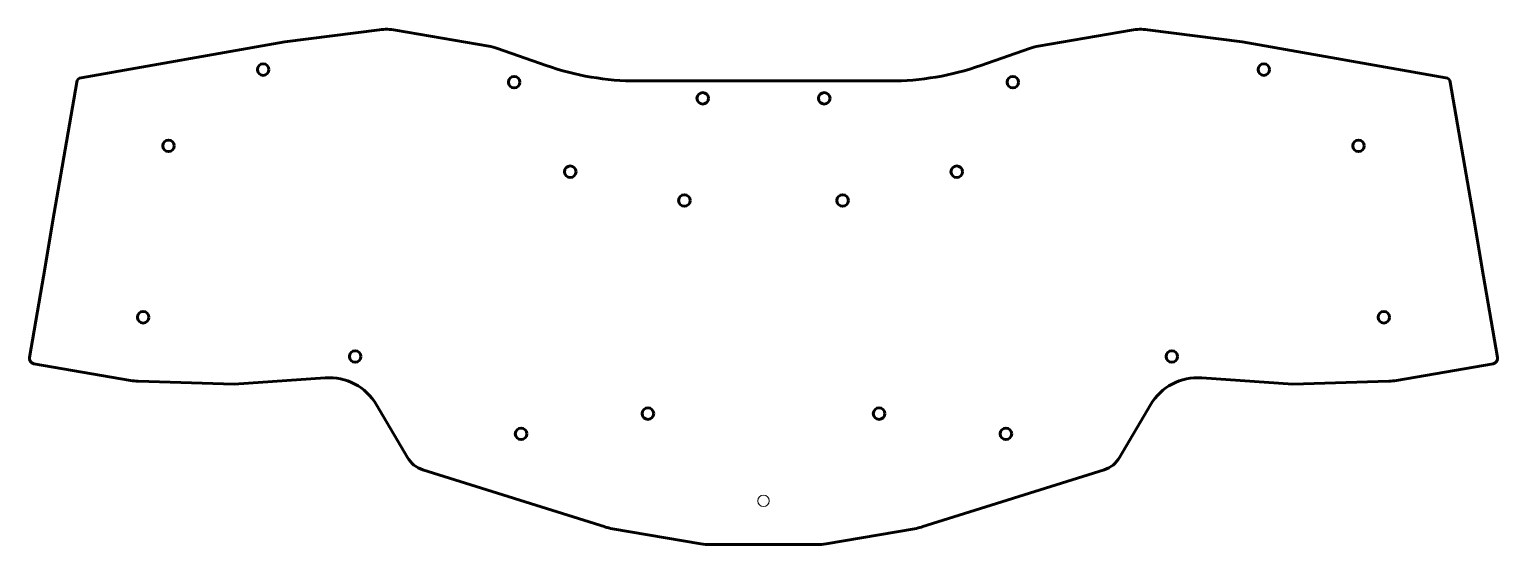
# Model space of a CAD drawing. Header units: millimetres. Extents: x -134 to 134, y -8 to 86.
import ezdxf

# ---------------------------------------------------------------- set-up
doc = ezdxf.new("R2010")
doc.units = ezdxf.units.MM
doc.linetypes.add('K5LT_BASIC', pattern=[0])
doc.linetypes.add('K5LT_THIN', pattern=[0])

msp = doc.modelspace()

# ---------------------------------------------------------------- linework, layer by layer
at = {"color": 143, "linetype": 'K5LT_BASIC', "lineweight": 60, "true_color": 0x33acca}
for p, q in [((-69.98, 85.95), (-87.22, 83.77)), ((-50.06, 82.96), (-67.03, 85.88)), ((50.06, 82.96), (67.03, 85.88)), ((69.98, 85.95), (87.22, 83.77)), ((-87.22, 83.77), (-124.31, 77.19)), ((87.22, 83.77), (124.31, 77.19)), ((-39.61, 79.44), (-48.44, 82.54)), ((39.61, 79.44), (48.44, 82.54)), ((-125.12, 76.38), (-128.02, 59.53)), ((0, 76.6), (-23.01, 76.6)), ((0, 76.6), (23.01, 76.6)), ((125.12, 76.38), (128.02, 59.53)), ((-128.02, 59.53), (-129.46, 51.13)), ((128.02, 59.53), (129.46, 51.13)), ((-129.46, 51.13), (-130.9, 42.72)), ((129.46, 51.13), (130.9, 42.72)), ((-130.9, 42.72), (-133.75, 26.17)), ((130.9, 42.72), (133.75, 26.17)), ((-132.93, 25.01), (-115.33, 21.99)), ((132.93, 25.01), (115.33, 21.99)), ((-113.96, 21.85), (-96.44, 21.28)), ((-96.44, 21.28), (-79.85, 22.45)), ((96.44, 21.28), (79.85, 22.45)), ((113.96, 21.85), (96.44, 21.28)), ((-70.51, 17.53), (-64.89, 7.92)), ((70.51, 17.53), (64.89, 7.92)), ((-62.07, 5.67), (-28.84, -4.76)), ((62.07, 5.67), (28.84, -4.76)), ((-27.53, -5.07), (-11.43, -7.84)), ((27.53, -5.07), (11.43, -7.84)), ((-9.74, -7.98), (0, -7.98)), ((9.74, -7.98), (0, -7.98)), ((0, -7.98), (0, -7.98))]:
    msp.add_line(p, q, dxfattribs=at)
for centre in [(-91.16, 78.68), (91.16, 78.68), (-45.44, 76.39), (45.44, 76.39), (-11.07, 73.44), (11.07, 73.44), (-108.4, 64.76), (108.4, 64.76), (-35.21, 60.05), (35.21, 60.05), (-14.42, 54.81), (14.42, 54.81), (-113.04, 33.5), (113.04, 33.5), (-74.4, 26.35), (74.4, 26.35), (-21.06, 15.92), (21.06, 15.92), (-44.17, 12.23), (44.17, 12.23)]:
    msp.add_circle(centre, 1.05, dxfattribs=at)
for centre, radius, start, end in [((-68.73, 76.03), 10, 80.2522, 97.1988), ((68.73, 76.03), 10, 82.8012, 99.7478), ((-51.76, 73.11), 10, 70.6181, 80.2481), ((51.76, 73.11), 10, 99.7519, 109.3819), ((-23.01, 126.6), 50, 250.6184, 270.0006), ((23.01, 126.6), 50, 269.9994, 289.3816), ((-124.14, 76.21), 1, 100.0189, 170.231), ((124.14, 76.21), 1, 9.769, 79.9811), ((-132.76, 26), 1, 170.2613, 260.2344), ((132.76, 26), 1, 279.7656, 9.7387), ((-113.64, 31.84), 10, 260.249, 268.1338), ((-79.14, 12.48), 10, 30.3421, 94.0507), ((79.14, 12.48), 10, 85.9493, 149.6579), ((113.64, 31.84), 10, 271.8662, 279.751), ((-60.57, 10.44), 5, 210.3415, 252.5745), ((60.57, 10.44), 5, 287.4255, 329.6585), ((-25.84, 4.78), 10, 252.5714, 260.2493), ((25.84, 4.78), 10, 279.7507, 287.4286), ((-9.74, 2.02), 10, 260.2478, 269.9977), ((9.74, 2.02), 10, 270.0023, 279.7522)]:
    msp.add_arc(centre, radius, start, end, dxfattribs=at)
at = {"color": 7, "linetype": 'K5LT_THIN', "lineweight": 18, "true_color": 0xffffff}
msp.add_arc((0, 0), 1.05, 0, 360, dxfattribs=at)

doc.saveas('drawing.dxf')
